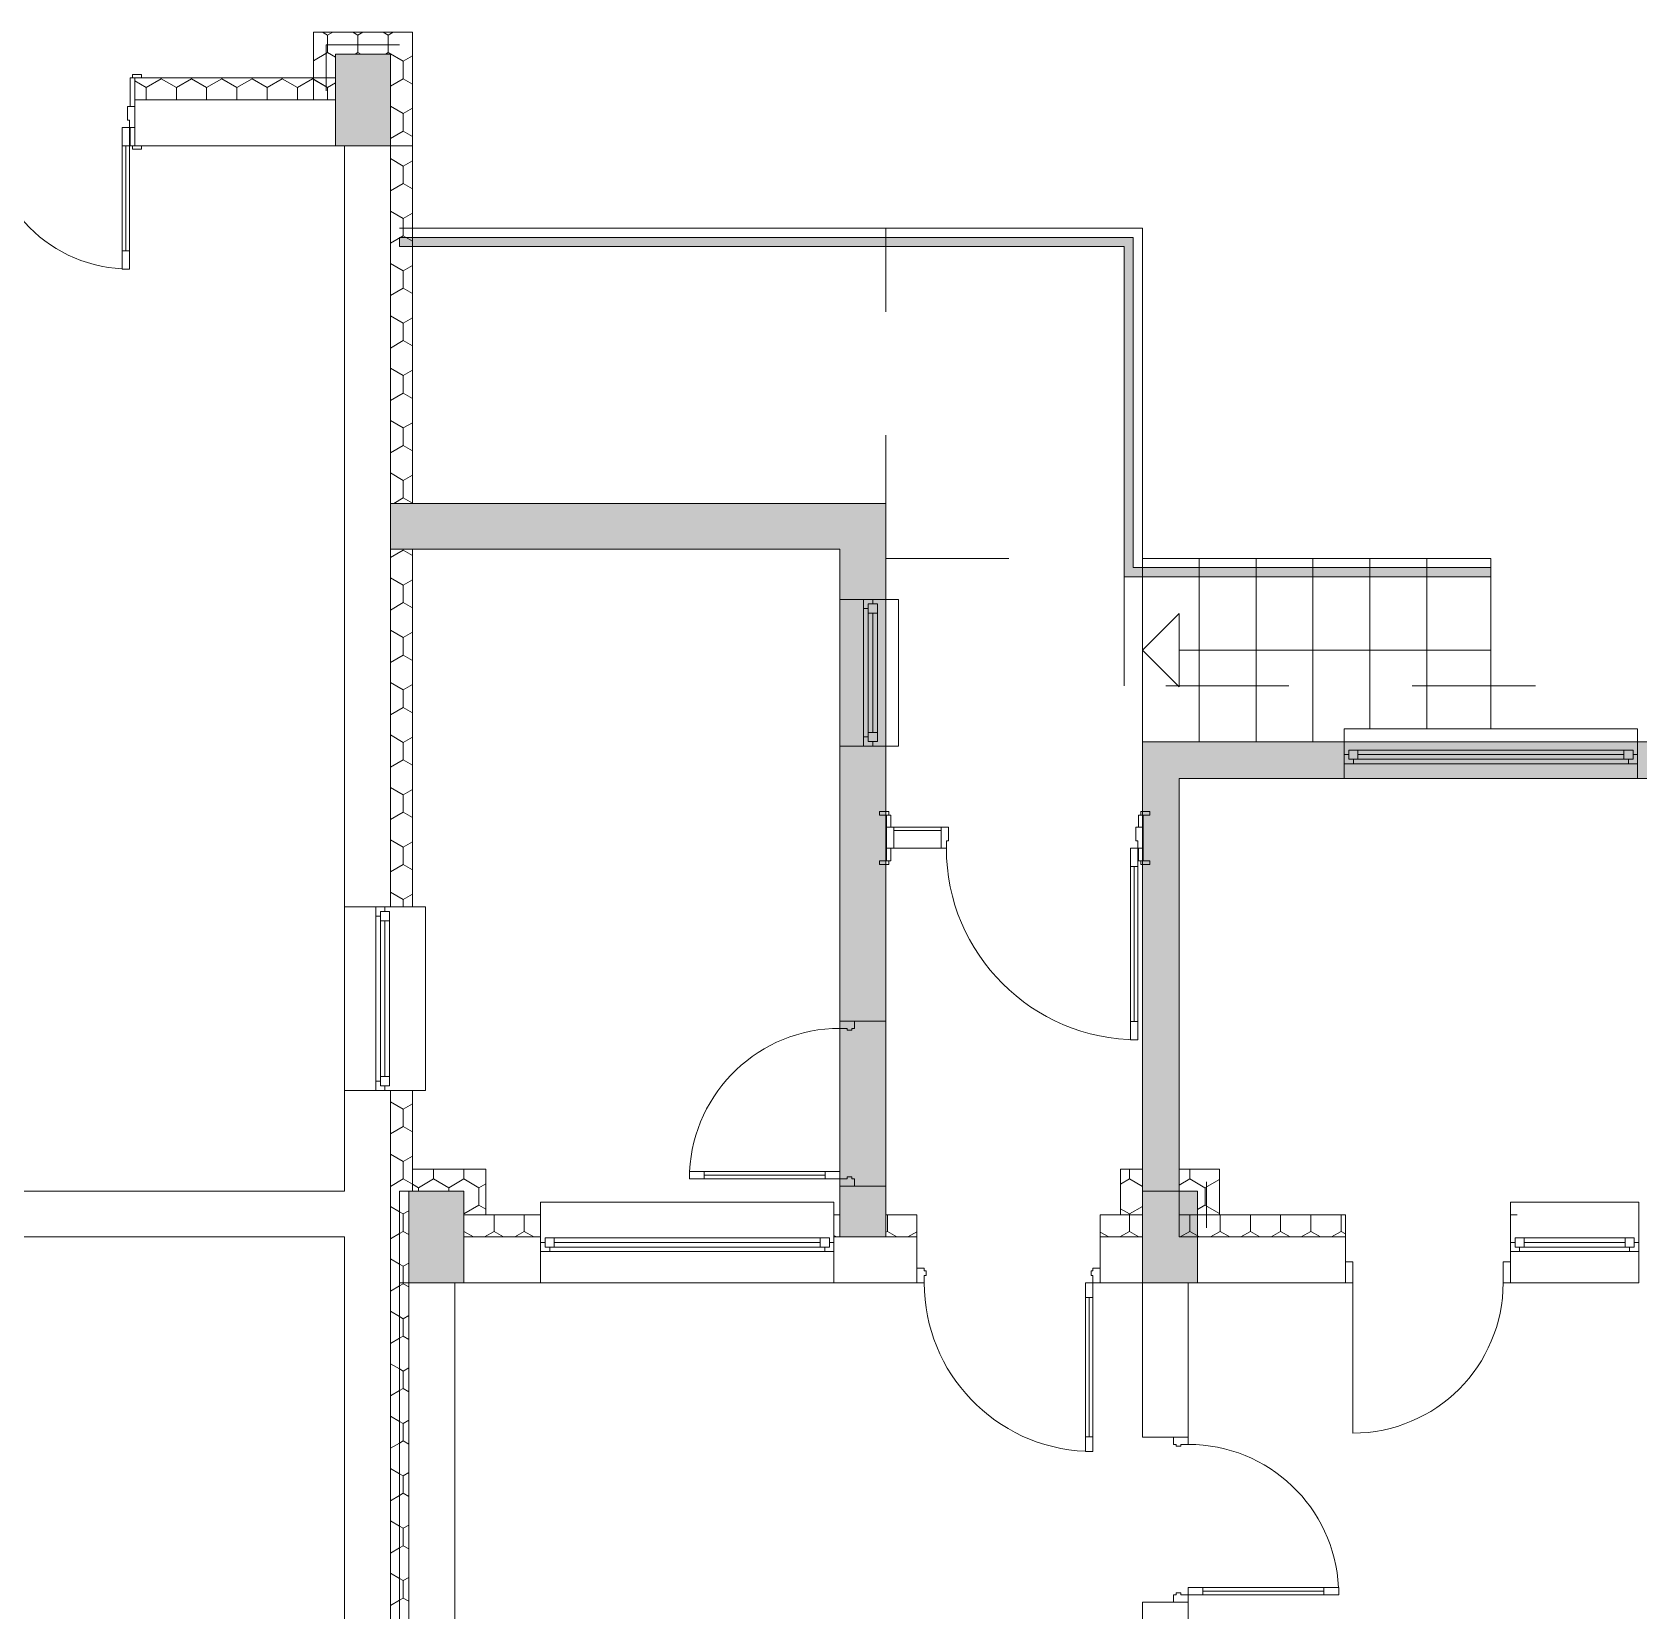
# Model space of a CAD drawing. Header units: millimetres. Extents: x 2814058 to 2855058, y -67651 to -38951.
# Drawn here: x 2832610 to 2834450, y -53370 to -51562 of the extents above; entities that cross this region are included whole.
import ezdxf

# ---------------------------------------------------------------- set-up
doc = ezdxf.new("R2010")
doc.units = ezdxf.units.MM
doc.header["$MEASUREMENT"] = 0
doc.linetypes.add('Dashed', pattern=[282.222223, 141.111112, -141.111112])
for name, color, linetype, lineweight in [('0_muret e jashtme_Pen_No__1', 7, 'Continuous', 0), ('0_muret e jashtme_Pen_No__19', 255, 'Continuous', 0), ('Exterior walls_Pen_No__1', 7, 'Continuous', 0), ('Exterior walls_Pen_No__101', 252, 'Continuous', 0), ('Shell - Roof_Pen_No__1', 7, 'Continuous', 0), ('Shell - Roof_Pen_No__21', 7, 'Continuous', 0), ('Structural - Bearing_Pen_No__1', 7, 'Continuous', 0)]:
    doc.layers.add(name, color=color, linetype=linetype, lineweight=lineweight)
doc.layers.add('0_muret e jashtme_Pen_No__14', color=7, linetype='Continuous', lineweight=0, true_color=0xbd8b17)
doc.layers.add('Structural - Bearing_Pen_No__61', color=7, linetype='Continuous', lineweight=0, true_color=0x6a6a6a)
doc.layers.add('Shell - Roof', color=7, linetype='Continuous')
pattern_1 = [(90, (2247653.822, -76424.967), (-34.6410162, 0), [20, -40]), (90, (2247636.502, -76394.967), (-34.6410162, 0), [20, -40]), (150, (2247653.822, -76404.967), (17.320508, 30), [20, -40]), (150, (2247619.18, -76404.967), (17.320508, 30), [20, -40]), (210, (2247653.822, -76424.967), (-17.320508, 30), [20, -40]), (210, (2247619.18, -76424.967), (-17.320508, 30), [20, -40])]

# ---------------------------------------------------------------- blocks, each defined once
blk = doc.blocks.new('Line_6', base_point=(2834280.4, -52269.3))
at = {"layer": 'Shell - Roof_Pen_No__1', "color": 7, "linetype": 'Continuous', "lineweight": 0}
for p, q in [((2833881.4, -52269.3), (2833923.4, -52227.3)), ((2833923.4, -52227.3), (2833923.4, -52311.3)), ((2833881.4, -52269.3), (2833923.4, -52311.3)), ((2834280.4, -52269.3), (2833923.4, -52269.3))]:
    blk.add_line(p, q, dxfattribs=at)

msp = doc.modelspace()

# ---------------------------------------------------------------- hatches: boundary and pattern name
at = {"layer": '0_muret e jashtme_Pen_No__14', "linetype": 'Continuous', "lineweight": 0, "true_color": 0xbd8b17}
h = msp.add_hatch(dxfattribs=at)
h.set_pattern_fill('Styrofoam_SM_Insulation', color=42, style=0, pattern_type=2)
h.set_pattern_definition(pattern_1)
h.paths.add_polyline_path([(2832932.2, -51639.3), (2832932.2, -51561.6), (2833045.6, -51561.6), (2833045.6, -51691.8), (2833020.4, -51691.8), (2833020.4, -51586.8), (2832957.4, -51586.8), (2832957.4, -51639.3)])
h = msp.add_hatch(dxfattribs=at)
h.set_pattern_fill('Styrofoam_SM_Insulation', color=42, style=0, pattern_type=2)
h.set_pattern_definition(pattern_1)
h.paths.add_polyline_path([(2832727.5, -51614.1), (2832727.5, -51639.3), (2832957.4, -51639.3), (2832957.4, -51614.1)])
h = msp.add_hatch(dxfattribs=at)
h.set_pattern_fill('Styrofoam_SM_Insulation', color=42, style=0, pattern_type=2)
h.set_pattern_definition(pattern_1)
h.paths.add_polyline_path([(2833045.6, -52101.3), (2833045.6, -51691.8), (2833020.4, -51691.8), (2833020.4, -52101.3)])
h = msp.add_hatch(dxfattribs=at)
h.set_pattern_fill('Styrofoam_SM_Insulation', color=42, style=0, pattern_type=2)
h.set_pattern_definition(pattern_1)
h.paths.add_polyline_path([(2833020.4, -52563.5), (2833045.6, -52563.5), (2833045.6, -52153.8), (2833020.4, -52153.8)])
h = msp.add_hatch(dxfattribs=at)
h.set_pattern_fill('Styrofoam_SM_Insulation', color=42, style=0, pattern_type=2)
h.set_pattern_definition(pattern_1)
h.paths.add_polyline_path([(2833020.4, -52773.5), (2833020.4, -52888.8), (2833045.6, -52888.8), (2833045.6, -52773.5)])
h = msp.add_hatch(dxfattribs=at)
h.set_pattern_fill('Styrofoam_SM_Insulation', color=42, style=0, pattern_type=2)
h.set_pattern_definition(pattern_1)
h.paths.add_polyline_path([(2833129.6, -52916.1), (2833104.4, -52916.1), (2833104.4, -52888.8), (2833045.6, -52888.8), (2833045.6, -52863.6), (2833129.6, -52863.6)])
h = msp.add_hatch(dxfattribs=at)
h.set_pattern_fill('Styrofoam_SM_Insulation', color=42, style=0, pattern_type=2)
h.set_pattern_definition(pattern_1)
h.paths.add_polyline_path([(2833856.2, -52916.1), (2833881.4, -52916.1), (2833881.4, -52888.8), (2833881.4, -52863.6), (2833856.2, -52863.6)])
h = msp.add_hatch(dxfattribs=at)
h.set_pattern_fill('Styrofoam_SM_Insulation', color=42, style=0, pattern_type=2)
h.set_pattern_definition(pattern_1)
h.paths.add_polyline_path([(2833923.4, -52888.8), (2833944.4, -52888.8), (2833944.4, -52916.1), (2833969.6, -52916.1), (2833969.6, -52863.6), (2833923.4, -52863.6)])
h = msp.add_hatch(dxfattribs=at)
h.set_pattern_fill('Styrofoam_SM_Insulation', color=42, style=0, pattern_type=2)
h.set_pattern_definition(pattern_1)
h.paths.add_polyline_path([(2833030.9, -53854.8), (2833030.9, -52888.8), (2833020.4, -52888.8), (2833020.4, -53854.8)])
h = msp.add_hatch(dxfattribs=at)
h.set_pattern_fill('Styrofoam_SM_Insulation', color=42, style=0, pattern_type=2)
h.set_pattern_definition(pattern_1)
h.paths.add_polyline_path([(2833041.4, -52993.8), (2833030.9, -52993.8), (2833030.9, -52888.8), (2833041.4, -52888.8)])
h = msp.add_hatch(dxfattribs=at)
h.set_pattern_fill('Styrofoam_SM_Insulation', color=42, style=0, pattern_type=2)
h.set_pattern_definition(pattern_1)
h.paths.add_polyline_path([(2833104.4, -52916.1), (2833104.4, -52941.3), (2833192.2, -52941.3), (2833192.2, -52916.1)])
h = msp.add_hatch(dxfattribs=at)
h.set_pattern_fill('Styrofoam_SM_Insulation', color=42, style=0, pattern_type=2)
h.set_pattern_definition(pattern_1)
h.paths.add_polyline_path([(2833528.2, -52941.3), (2833534.9, -52941.3), (2833534.9, -52916.1), (2833528.2, -52916.1)])
h = msp.add_hatch(dxfattribs=at)
h.set_pattern_fill('Styrofoam_SM_Insulation', color=42, style=0, pattern_type=2)
h.set_pattern_definition(pattern_1)
h.paths.add_polyline_path([(2833587.4, -52916.1), (2833587.4, -52941.3), (2833623.1, -52941.3), (2833623.1, -52916.1)])
h = msp.add_hatch(dxfattribs=at)
h.set_pattern_fill('Styrofoam_SM_Insulation', color=42, style=0, pattern_type=2)
h.set_pattern_definition(pattern_1)
h.paths.add_polyline_path([(2833833.1, -52916.1), (2833833.1, -52941.3), (2833881.4, -52941.3), (2833881.4, -52916.1)])
h = msp.add_hatch(dxfattribs=at)
h.set_pattern_fill('Styrofoam_SM_Insulation', color=42, style=0, pattern_type=2)
h.set_pattern_definition(pattern_1)
h.paths.add_polyline_path([(2833923.4, -52941.3), (2834113.8, -52941.3), (2834113.8, -52916.1), (2833923.4, -52916.1)])
h = msp.add_hatch(dxfattribs=at)
h.set_pattern_fill('Styrofoam_SM_Insulation', color=42, style=0, pattern_type=2)
h.set_pattern_definition(pattern_1)
h.paths.add_polyline_path([(2833030.9, -52993.8), (2833030.9, -53880), (2833041.4, -53880), (2833041.4, -52993.8)])
at = {"layer": '0_muret e jashtme_Pen_No__19', "linetype": 'Continuous', "lineweight": 0}
for points in [[(2832957.4, -51691.8), (2832957.4, -51586.8), (2833020.4, -51586.8), (2833020.4, -51691.8)], [(2833041.4, -52993.8), (2833041.4, -52888.8), (2833104.4, -52888.8), (2833104.4, -52993.8)], [(2833881.4, -52993.8), (2833881.4, -52888.8), (2833944.4, -52888.8), (2833944.4, -52993.8)]]:
    msp.add_hatch(color=255, dxfattribs=at).paths.add_polyline_path(points)
at = {"layer": 'Exterior walls_Pen_No__101', "linetype": 'Continuous', "lineweight": 0}
for points in [[(2833587.4, -52941.3), (2833587.4, -52101.3), (2833020.4, -52101.3), (2833020.4, -52153.8), (2833534.9, -52153.8), (2833534.9, -52941.3)], [(2835393.4, -52374.3), (2833881.4, -52374.3), (2833881.4, -52888.8), (2833923.4, -52888.8), (2833923.4, -52416.3), (2834658.4, -52416.3), (2834658.4, -52888.8), (2834700.4, -52888.8), (2834700.4, -52416.3), (2835393.4, -52416.3), (2835393.4, -52888.8), (2835435.4, -52888.8), (2835435.4, -52416.3), (2836054.9, -52416.3), (2836054.9, -52374.3), (2835435.4, -52374.3)]]:
    msp.add_hatch(color=252, dxfattribs=at).paths.add_polyline_path(points)
at = {"layer": 'Structural - Bearing_Pen_No__61', "linetype": 'Continuous', "lineweight": 0, "true_color": 0x6a6a6a}
msp.add_hatch(color=251, dxfattribs=at).paths.add_polyline_path([(2833860.4, -52185.3), (2833860.4, -51807.3), (2833030.9, -51807.3), (2833030.9, -51796.8), (2833870.9, -51796.8), (2833870.9, -52174.8), (2834280.4, -52174.8), (2834280.4, -52185.3)])

# ---------------------------------------------------------------- linework, layer by layer
at = {"layer": '0_muret e jashtme_Pen_No__1', "color": 7, "linetype": 'Continuous', "lineweight": 0}
for p, q in [((2832722.3, -51646.7), (2832722.3, -51614.1)), ((2832722.3, -51614.1), (2832727.5, -51614.1)), ((2832724.8, -51610.1), (2832735.3, -51610.1)), ((2832724.8, -51614.1), (2832724.8, -51610.1)), ((2832735.3, -51614.1), (2832724.8, -51614.1)), ((2832727.5, -51614.1), (2832735.3, -51614.1)), ((2832727.5, -51639.3), (2832727.5, -51614.1)), ((2832727.5, -51614.1), (2832727.5, -51646.7)), ((2832727.5, -51639.3), (2832727.5, -51614.1)), ((2832727.5, -51639.3), (2832727.5, -51614.1)), ((2832727.5, -51614.1), (2832735.3, -51614.1)), ((2832727.5, -51614.1), (2832735.3, -51614.1)), ((2832735.3, -51610.1), (2832735.3, -51614.1)), ((2832957.4, -51639.3), (2832727.5, -51639.3)), ((2832727.5, -51646.7), (2832727.5, -51639.3)), ((2832727.5, -51646.7), (2832727.5, -51639.3)), ((2832727.5, -51646.7), (2832727.5, -51639.3)), ((2832719.1, -51646.7), (2832719.1, -51662.4)), ((2832727.5, -51646.7), (2832719.1, -51646.7)), ((2832727.5, -51646.7), (2832722.3, -51646.7)), ((2832727.5, -51670.8), (2832727.5, -51646.7)), ((2832727.5, -51670.8), (2832727.5, -51646.7)), ((2832727.5, -51670.8), (2832727.5, -51646.7)), ((2832727.5, -51670.8), (2832727.5, -51646.7)), ((2832713.3, -51670.8), (2832713.3, -51691.8)), ((2832721.7, -51670.8), (2832713.3, -51670.8)), ((2832719.1, -51662.4), (2832721.7, -51662.4)), ((2832721.7, -51662.4), (2832721.7, -51670.8)), ((2832721.7, -51670.8), (2832727.5, -51670.8)), ((2832721.7, -51691.8), (2832721.7, -51670.8)), ((2832722.3, -51691.8), (2832722.3, -51670.8)), ((2832722.3, -51670.8), (2832727.5, -51670.8)), ((2832727.5, -51691.8), (2832727.5, -51670.8)), ((2832727.5, -51691.8), (2832727.5, -51670.8)), ((2832727.5, -51670.8), (2832727.5, -51691.8)), ((2832727.5, -51691.8), (2832727.5, -51670.8)), ((2832727.5, -51691.8), (2832727.5, -51670.8)), ((2832727.5, -51691.8), (2832727.5, -51670.8)), ((2832717.5, -51691.8), (2832713.3, -51691.8)), ((2832713.3, -51691.8), (2832713.3, -51811.9)), ((2832713.3, -51691.8), (2832721.7, -51691.8)), ((2832721.7, -51691.8), (2832717.5, -51691.8)), ((2832717.5, -51691.8), (2832717.5, -51811.9)), ((2832717.5, -51811.9), (2832717.5, -51691.8)), ((2832717.5, -51811.9), (2832717.5, -51691.8)), ((2832721.7, -51811.9), (2832721.7, -51691.8)), ((2832727.5, -51691.8), (2832722.3, -51691.8)), ((2832724.8, -51691.8), (2832735.3, -51691.8)), ((2832724.8, -51695.8), (2832724.8, -51691.8)), ((2832735.3, -51695.8), (2832724.8, -51695.8)), ((2832727.5, -51691.8), (2832735.3, -51691.8)), ((2832727.5, -51691.8), (2832735.3, -51691.8)), ((2832727.5, -51691.8), (2832735.3, -51691.8)), ((2832735.3, -51691.8), (2832735.3, -51695.8)), ((2833020.4, -52101.3), (2833020.4, -51691.8)), ((2832713.3, -51811.9), (2832717.5, -51811.9)), ((2832721.7, -51811.9), (2832713.3, -51811.9)), ((2832713.3, -51811.9), (2832713.3, -51832.9)), ((2832717.5, -51811.9), (2832721.7, -51811.9)), ((2832721.7, -51832.9), (2832721.7, -51811.9)), ((2832713.3, -51832.9), (2832721.7, -51832.9)), ((2833045.6, -52101.3), (2833020.4, -52101.3)), ((2833045.6, -52101.3), (2833020.4, -52101.3)), ((2833020.4, -52153.8), (2833045.6, -52153.8)), ((2833020.4, -52563.5), (2833020.4, -52153.8)), ((2833020.4, -52153.8), (2833045.6, -52153.8)), ((2833562.2, -52211.2), (2833534.9, -52211.2)), ((2833534.9, -52379.2), (2833534.9, -52211.2)), ((2833562.2, -52211.2), (2833534.9, -52211.2)), ((2833572.7, -52211.2), (2833562.2, -52211.2)), ((2833562.2, -52211.2), (2833562.2, -52221.7)), ((2833572.7, -52211.2), (2833562.2, -52211.2)), ((2833572.7, -52211.2), (2833562.2, -52211.2)), ((2833587.4, -52211.2), (2833572.7, -52211.2)), ((2833572.7, -52216.5), (2833572.7, -52211.2)), ((2833587.4, -52211.2), (2833572.7, -52211.2)), ((2833602.1, -52211.2), (2833587.4, -52211.2)), ((2833602.1, -52379.2), (2833602.1, -52211.2)), ((2833562.2, -52221.7), (2833567.5, -52221.7)), ((2833562.2, -52221.7), (2833562.2, -52368.7)), ((2833567.5, -52221.7), (2833567.5, -52216.5)), ((2833567.5, -52216.5), (2833572.7, -52216.5)), ((2833567.5, -52216.5), (2833567.5, -52227)), ((2833578, -52216.5), (2833567.5, -52216.5)), ((2833567.5, -52227), (2833578, -52227)), ((2833567.5, -52227), (2833567.5, -52363.5)), ((2833572.7, -52363.5), (2833572.7, -52227)), ((2833578, -52227), (2833578, -52216.5)), ((2833578, -52363.5), (2833578, -52227)), ((2833578, -52363.5), (2833578, -52227)), ((2834448.4, -52359.6), (2834112.4, -52359.6)), ((2834112.4, -52359.6), (2834112.4, -52374.3)), ((2834448.4, -52374.3), (2834448.4, -52359.6)), ((2833567.5, -52368.7), (2833562.2, -52368.7)), ((2833562.2, -52368.7), (2833562.2, -52379.2)), ((2833578, -52363.5), (2833567.5, -52363.5)), ((2833567.5, -52363.5), (2833567.5, -52374)), ((2833567.5, -52374), (2833567.5, -52368.7)), ((2833572.7, -52374), (2833567.5, -52374)), ((2833567.5, -52374), (2833578, -52374)), ((2833572.7, -52379.2), (2833572.7, -52374)), ((2833578, -52374), (2833578, -52363.5)), ((2834112.4, -52374.3), (2834112.4, -52389)), ((2834112.4, -52374.3), (2834112.4, -52389)), ((2834448.4, -52374.3), (2834448.4, -52389)), ((2834448.4, -52374.3), (2834448.4, -52389)), ((2833562.2, -52379.2), (2833534.9, -52379.2)), ((2833562.2, -52379.2), (2833534.9, -52379.2)), ((2833572.7, -52379.2), (2833562.2, -52379.2)), ((2833572.7, -52379.2), (2833562.2, -52379.2)), ((2833572.7, -52379.2), (2833562.2, -52379.2)), ((2833587.4, -52379.2), (2833572.7, -52379.2)), ((2833587.4, -52379.2), (2833572.7, -52379.2)), ((2833587.4, -52379.2), (2833602.1, -52379.2)), ((2834112.4, -52389), (2834112.4, -52399.5)), ((2834117.7, -52389), (2834112.4, -52389)), ((2834112.4, -52389), (2834112.4, -52399.5)), ((2834112.4, -52389), (2834112.4, -52399.5)), ((2834128.2, -52383.8), (2834117.7, -52383.8)), ((2834117.7, -52383.8), (2834117.7, -52394.3)), ((2834117.7, -52394.3), (2834117.7, -52389)), ((2834122.9, -52394.3), (2834117.7, -52394.3)), ((2834117.7, -52394.3), (2834128.2, -52394.3)), ((2834122.9, -52399.5), (2834122.9, -52394.3)), ((2834432.7, -52383.8), (2834128.2, -52383.8)), ((2834128.2, -52394.3), (2834128.2, -52383.8)), ((2834432.7, -52383.8), (2834128.2, -52383.8)), ((2834432.7, -52389), (2834128.2, -52389)), ((2834128.2, -52394.3), (2834432.7, -52394.3)), ((2834443.2, -52383.8), (2834432.7, -52383.8)), ((2834432.7, -52383.8), (2834432.7, -52394.3)), ((2834432.7, -52394.3), (2834443.2, -52394.3)), ((2834443.2, -52394.3), (2834437.9, -52394.3)), ((2834437.9, -52394.3), (2834437.9, -52399.5)), ((2834443.2, -52394.3), (2834443.2, -52383.8)), ((2834448.4, -52389), (2834443.2, -52389)), ((2834443.2, -52389), (2834443.2, -52394.3)), ((2834448.4, -52389), (2834448.4, -52399.5)), ((2834448.4, -52389), (2834448.4, -52399.5)), ((2834448.4, -52389), (2834448.4, -52399.5)), ((2834112.4, -52399.5), (2834112.4, -52416.3)), ((2834112.4, -52399.5), (2834122.9, -52399.5)), ((2834112.4, -52399.5), (2834112.4, -52416.3)), ((2834122.9, -52399.5), (2834437.9, -52399.5)), ((2834437.9, -52399.5), (2834448.4, -52399.5)), ((2834448.4, -52399.5), (2834448.4, -52416.3)), ((2834448.4, -52399.5), (2834448.4, -52416.3)), ((2834448.4, -52416.3), (2834112.4, -52416.3)), ((2833590.9, -52454.3), (2833580.4, -52454.3)), ((2833580.4, -52454.3), (2833580.4, -52458.3)), ((2833588.2, -52458.3), (2833580.4, -52458.3)), ((2833580.4, -52458.3), (2833590.9, -52458.3)), ((2833588.2, -52458.3), (2833580.4, -52458.3)), ((2833588.2, -52458.3), (2833580.4, -52458.3)), ((2833588.2, -52472), (2833588.2, -52458.3)), ((2833593.5, -52458.3), (2833588.2, -52458.3)), ((2833588.2, -52458.3), (2833588.2, -52472)), ((2833588.2, -52472), (2833588.2, -52458.3)), ((2833588.2, -52472), (2833588.2, -52458.3)), ((2833590.9, -52458.3), (2833590.9, -52454.3)), ((2833593.5, -52472), (2833593.5, -52458.3)), ((2833882.2, -52458.3), (2833877, -52458.3)), ((2833877, -52458.3), (2833877, -52472)), ((2833890, -52454.3), (2833879.5, -52454.3)), ((2833879.5, -52454.3), (2833879.5, -52458.3)), ((2833879.5, -52458.3), (2833890, -52458.3)), ((2833882.2, -52458.3), (2833890, -52458.3)), ((2833882.2, -52472), (2833882.2, -52458.3)), ((2833882.2, -52472), (2833882.2, -52458.3)), ((2833882.2, -52472), (2833882.2, -52458.3)), ((2833882.2, -52472), (2833882.2, -52458.3)), ((2833882.2, -52458.3), (2833890, -52458.3)), ((2833882.2, -52458.3), (2833890, -52458.3)), ((2833890, -52458.3), (2833890, -52454.3)), ((2833588.2, -52496.1), (2833588.2, -52472)), ((2833588.2, -52472), (2833593.5, -52472)), ((2833588.2, -52472), (2833596.6, -52472)), ((2833588.2, -52496.1), (2833588.2, -52472)), ((2833588.2, -52496.1), (2833588.2, -52472)), ((2833588.2, -52496.1), (2833588.2, -52472)), ((2833651.1, -52472), (2833596.6, -52472)), ((2833596.6, -52472), (2833596.6, -52496.1)), ((2833596.6, -52472), (2833596.6, -52496.1)), ((2833596.6, -52475.8), (2833651.1, -52475.8)), ((2833651.1, -52496.1), (2833651.1, -52472)), ((2833651.1, -52496.1), (2833651.1, -52472)), ((2833651.1, -52472), (2833659.5, -52472)), ((2833659.5, -52487.7), (2833657, -52487.7)), ((2833657, -52487.7), (2833657, -52496.1)), ((2833659.5, -52472), (2833659.5, -52487.7)), ((2833873.8, -52487.7), (2833873.8, -52472)), ((2833873.8, -52472), (2833882.2, -52472)), ((2833876.3, -52487.7), (2833873.8, -52487.7)), ((2833876.3, -52496.1), (2833876.3, -52487.7)), ((2833877, -52472), (2833882.2, -52472)), ((2833882.2, -52496.1), (2833882.2, -52472)), ((2833882.2, -52472), (2833882.2, -52496.1)), ((2833882.2, -52496.1), (2833882.2, -52472)), ((2833882.2, -52496.1), (2833882.2, -52472)), ((2833588.2, -52510.8), (2833588.2, -52496.1)), ((2833588.2, -52510.8), (2833588.2, -52496.1)), ((2833593.5, -52496.1), (2833588.2, -52496.1)), ((2833588.2, -52496.1), (2833588.2, -52510.8)), ((2833596.6, -52496.1), (2833588.2, -52496.1)), ((2833588.2, -52510.8), (2833588.2, -52496.1)), ((2833588.2, -52510.8), (2833588.2, -52496.1)), ((2833588.2, -52510.8), (2833588.2, -52496.1)), ((2833593.5, -52510.8), (2833593.5, -52496.1)), ((2833596.6, -52496.1), (2833651.1, -52496.1)), ((2833651.1, -52496.1), (2833596.6, -52496.1)), ((2833657, -52496.1), (2833651.1, -52496.1)), ((2833867.9, -52496.1), (2833867.9, -52517.1)), ((2833876.3, -52496.1), (2833867.9, -52496.1)), ((2833882.2, -52496.1), (2833876.3, -52496.1)), ((2833876.3, -52517.1), (2833876.3, -52496.1)), ((2833882.2, -52496.1), (2833877, -52496.1)), ((2833877, -52496.1), (2833877, -52510.8)), ((2833882.2, -52510.8), (2833882.2, -52496.1)), ((2833882.2, -52510.8), (2833882.2, -52496.1)), ((2833882.2, -52510.8), (2833882.2, -52496.1)), ((2833882.2, -52510.8), (2833882.2, -52496.1)), ((2833882.2, -52510.8), (2833882.2, -52496.1)), ((2833882.2, -52510.8), (2833882.2, -52496.1)), ((2833588.2, -52510.8), (2833580.4, -52510.8)), ((2833590.9, -52510.8), (2833580.4, -52510.8)), ((2833580.4, -52510.8), (2833580.4, -52514.8)), ((2833588.2, -52510.8), (2833580.4, -52510.8)), ((2833588.2, -52510.8), (2833580.4, -52510.8)), ((2833580.4, -52514.8), (2833590.9, -52514.8)), ((2833588.2, -52510.8), (2833593.5, -52510.8)), ((2833590.9, -52514.8), (2833590.9, -52510.8)), ((2833872.1, -52517.1), (2833867.9, -52517.1)), ((2833867.9, -52517.1), (2833867.9, -52694.5)), ((2833867.9, -52517.1), (2833876.3, -52517.1)), ((2833876.3, -52517.1), (2833872.1, -52517.1)), ((2833872.1, -52517.1), (2833872.1, -52694.5)), ((2833872.1, -52694.5), (2833872.1, -52517.1)), ((2833872.1, -52694.5), (2833872.1, -52517.1)), ((2833876.3, -52694.5), (2833876.3, -52517.1)), ((2833877, -52510.8), (2833882.2, -52510.8)), ((2833890, -52510.8), (2833879.5, -52510.8)), ((2833879.5, -52510.8), (2833879.5, -52514.8)), ((2833879.5, -52514.8), (2833890, -52514.8)), ((2833882.2, -52510.8), (2833890, -52510.8)), ((2833882.2, -52510.8), (2833890, -52510.8)), ((2833882.2, -52510.8), (2833890, -52510.8)), ((2833890, -52514.8), (2833890, -52510.8)), ((2833003.6, -52563.5), (2832967.9, -52563.5)), ((2832967.9, -52773.5), (2832967.9, -52563.5)), ((2833003.6, -52563.5), (2832967.9, -52563.5)), ((2833014.1, -52563.5), (2833003.6, -52563.5)), ((2833003.6, -52563.5), (2833003.6, -52574)), ((2833014.1, -52563.5), (2833003.6, -52563.5)), ((2833014.1, -52563.5), (2833003.6, -52563.5)), ((2833003.6, -52574), (2833008.9, -52574)), ((2833003.6, -52574), (2833003.6, -52763)), ((2833008.9, -52574), (2833008.9, -52568.8)), ((2833008.9, -52568.8), (2833014.1, -52568.8)), ((2833008.9, -52568.8), (2833008.9, -52579.3)), ((2833019.4, -52568.8), (2833008.9, -52568.8)), ((2833008.9, -52579.3), (2833019.4, -52579.3)), ((2833008.9, -52579.3), (2833008.9, -52757.8)), ((2833020.4, -52563.5), (2833014.1, -52563.5)), ((2833014.1, -52568.8), (2833014.1, -52563.5)), ((2833020.4, -52563.5), (2833014.1, -52563.5)), ((2833014.1, -52757.8), (2833014.1, -52579.3)), ((2833019.4, -52579.3), (2833019.4, -52568.8)), ((2833019.4, -52757.8), (2833019.4, -52579.3)), ((2833019.4, -52757.8), (2833019.4, -52579.3)), ((2833045.6, -52563.5), (2833020.4, -52563.5)), ((2833045.6, -52563.5), (2833020.4, -52563.5)), ((2833060.3, -52563.5), (2833045.6, -52563.5)), ((2833060.3, -52773.5), (2833060.3, -52563.5)), ((2833534.9, -52694.1), (2833551.7, -52694.1)), ((2833534.9, -52694.1), (2833551.7, -52694.1)), ((2833534.9, -52702.5), (2833534.9, -52694.1)), ((2833534.9, -52694.1), (2833551.7, -52694.1)), ((2833534.9, -52694.1), (2833551.7, -52694.1)), ((2833543.3, -52702.5), (2833534.9, -52702.5)), ((2833543.3, -52704.6), (2833543.3, -52702.5)), ((2833548.6, -52704.6), (2833543.3, -52704.6)), ((2833551.7, -52702.5), (2833548.6, -52702.5)), ((2833548.6, -52702.5), (2833548.6, -52704.6)), ((2833551.7, -52694.1), (2833587.4, -52694.1)), ((2833551.7, -52694.1), (2833551.7, -52702.5)), ((2833551.7, -52694.1), (2833587.4, -52694.1)), ((2833867.9, -52694.5), (2833872.1, -52694.5)), ((2833876.3, -52694.5), (2833867.9, -52694.5)), ((2833867.9, -52694.5), (2833867.9, -52715.5)), ((2833872.1, -52694.5), (2833876.3, -52694.5)), ((2833876.3, -52715.5), (2833876.3, -52694.5)), ((2833867.9, -52715.5), (2833876.3, -52715.5)), ((2833008.9, -52763), (2833003.6, -52763)), ((2833003.6, -52763), (2833003.6, -52773.5)), ((2833019.4, -52757.8), (2833008.9, -52757.8)), ((2833008.9, -52757.8), (2833008.9, -52768.3)), ((2833008.9, -52768.3), (2833008.9, -52763)), ((2833019.4, -52768.3), (2833019.4, -52757.8)), ((2833003.6, -52773.5), (2832967.9, -52773.5)), ((2833003.6, -52773.5), (2832967.9, -52773.5)), ((2833014.1, -52773.5), (2833003.6, -52773.5)), ((2833014.1, -52773.5), (2833003.6, -52773.5)), ((2833014.1, -52773.5), (2833003.6, -52773.5)), ((2833014.1, -52768.3), (2833008.9, -52768.3)), ((2833008.9, -52768.3), (2833019.4, -52768.3)), ((2833014.1, -52773.5), (2833014.1, -52768.3)), ((2833020.4, -52773.5), (2833014.1, -52773.5)), ((2833020.4, -52773.5), (2833014.1, -52773.5)), ((2833020.4, -52888.8), (2833020.4, -52773.5)), ((2833045.6, -52773.5), (2833020.4, -52773.5)), ((2833045.6, -52773.5), (2833020.4, -52773.5)), ((2833045.6, -52773.5), (2833060.3, -52773.5)), ((2833379.5, -52866.3), (2833362.7, -52866.3)), ((2833362.7, -52866.3), (2833362.7, -52874.7)), ((2833362.7, -52874.7), (2833379.5, -52874.7)), ((2833518.1, -52866.3), (2833379.5, -52866.3)), ((2833379.5, -52866.3), (2833379.5, -52870.5)), ((2833379.5, -52874.7), (2833379.5, -52866.3)), ((2833518.1, -52870.5), (2833379.5, -52870.5)), ((2833379.5, -52870.5), (2833379.5, -52874.7)), ((2833379.5, -52870.5), (2833518.1, -52870.5)), ((2833379.5, -52870.5), (2833518.1, -52870.5)), ((2833379.5, -52874.7), (2833518.1, -52874.7)), ((2833518.1, -52870.5), (2833518.1, -52866.3)), ((2833534.9, -52866.3), (2833518.1, -52866.3)), ((2833518.1, -52866.3), (2833518.1, -52874.7)), ((2833518.1, -52874.7), (2833518.1, -52870.5)), ((2833518.1, -52874.7), (2833534.9, -52874.7)), ((2833534.9, -52874.7), (2833534.9, -52866.3)), ((2833534.9, -52874.7), (2833543.3, -52874.7)), ((2833534.9, -52883.1), (2833534.9, -52874.7)), ((2833543.3, -52874.7), (2833543.3, -52872.6)), ((2833543.3, -52872.6), (2833548.6, -52872.6)), ((2833548.6, -52872.6), (2833548.6, -52874.7)), ((2833548.6, -52874.7), (2833551.7, -52874.7)), ((2833551.7, -52874.7), (2833551.7, -52883.1)), ((2833020.4, -53802.3), (2833020.4, -52888.8)), ((2833534.9, -52883.1), (2833551.7, -52883.1)), ((2833551.7, -52883.1), (2833534.9, -52883.1)), ((2833534.9, -52883.1), (2833551.7, -52883.1)), ((2833534.9, -52883.1), (2833551.7, -52883.1)), ((2833551.7, -52883.1), (2833587.4, -52883.1)), ((2833551.7, -52883.1), (2833587.4, -52883.1)), ((2833528.2, -52901.4), (2833192.2, -52901.4)), ((2833192.2, -52901.4), (2833192.2, -52916.1)), ((2833528.2, -52916.1), (2833528.2, -52901.4)), ((2834302.8, -52916.1), (2834302.8, -52901.4)), ((2834302.8, -52901.4), (2834449.8, -52901.4)), ((2834449.8, -52901.4), (2834449.8, -52916.1)), ((2833192.2, -52916.1), (2833192.2, -52941.3)), ((2833192.2, -52916.1), (2833192.2, -52941.3)), ((2833528.2, -52916.1), (2833528.2, -52941.3)), ((2833528.2, -52916.1), (2833528.2, -52941.3)), ((2833534.9, -52916.1), (2833534.9, -52941.3)), ((2833534.9, -52916.1), (2833534.9, -52941.3)), ((2833587.4, -52941.3), (2833587.4, -52916.1)), ((2833587.4, -52941.3), (2833587.4, -52916.1)), ((2833623.1, -52941.3), (2833623.1, -52916.1)), ((2833623.1, -52941.3), (2833623.1, -52916.1)), ((2833833.1, -52941.3), (2833833.1, -52916.1)), ((2833833.1, -52941.3), (2833833.1, -52916.1)), ((2833881.4, -52916.1), (2833881.4, -52941.3)), ((2833881.4, -52916.1), (2833881.4, -52941.3)), ((2833923.4, -52941.3), (2833923.4, -52916.1)), ((2833923.4, -52941.3), (2833923.4, -52916.1)), ((2834113.8, -52916.1), (2834106.1, -52916.1)), ((2834113.8, -52916.1), (2834106.1, -52916.1)), ((2834113.8, -52916.1), (2834106.1, -52916.1)), ((2834113.8, -52941.3), (2834113.8, -52916.1)), ((2834113.8, -52941.3), (2834113.8, -52916.1)), ((2834113.8, -52941.3), (2834113.8, -52916.1)), ((2834302.8, -52916.1), (2834302.8, -52941.3)), ((2834302.8, -52941.3), (2834302.8, -52916.1)), ((2834302.8, -52941.3), (2834302.8, -52916.1)), ((2834302.8, -52916.1), (2834310.6, -52916.1)), ((2834302.8, -52916.1), (2834310.6, -52916.1)), ((2834449.8, -52916.1), (2834449.8, -52941.3)), ((2834449.8, -52916.1), (2834449.8, -52941.3)), ((2833192.2, -52941.3), (2833104.4, -52941.3)), ((2833192.2, -52941.3), (2833192.2, -52947.6)), ((2833192.2, -52941.3), (2833192.2, -52947.6)), ((2833192.2, -52947.6), (2833192.2, -52958.1)), ((2833197.5, -52947.6), (2833192.2, -52947.6)), ((2833192.2, -52947.6), (2833192.2, -52958.1)), ((2833192.2, -52947.6), (2833192.2, -52958.1)), ((2833208, -52942.4), (2833197.5, -52942.4)), ((2833197.5, -52942.4), (2833197.5, -52952.9)), ((2833197.5, -52952.9), (2833197.5, -52947.6)), ((2833512.5, -52942.4), (2833208, -52942.4)), ((2833208, -52952.9), (2833208, -52942.4)), ((2833512.5, -52942.4), (2833208, -52942.4)), ((2833512.5, -52947.6), (2833208, -52947.6)), ((2833523, -52942.4), (2833512.5, -52942.4)), ((2833512.5, -52942.4), (2833512.5, -52952.9)), ((2833523, -52952.9), (2833523, -52942.4)), ((2833528.2, -52947.6), (2833523, -52947.6)), ((2833523, -52947.6), (2833523, -52952.9)), ((2833534.9, -52941.3), (2833528.2, -52941.3)), ((2833528.2, -52941.3), (2833528.2, -52947.6)), ((2833528.2, -52941.3), (2833528.2, -52947.6)), ((2833528.2, -52947.6), (2833528.2, -52958.1)), ((2833528.2, -52947.6), (2833528.2, -52958.1)), ((2833528.2, -52947.6), (2833528.2, -52958.1)), ((2833623.1, -52941.3), (2833587.4, -52941.3)), ((2833623.1, -52977), (2833623.1, -52941.3)), ((2833623.1, -52977), (2833623.1, -52941.3)), ((2833881.4, -52941.3), (2833833.1, -52941.3)), ((2833833.1, -52977), (2833833.1, -52941.3)), ((2833833.1, -52977), (2833833.1, -52941.3)), ((2834113.8, -52941.3), (2833923.4, -52941.3)), ((2834113.8, -52969.7), (2834113.8, -52941.3)), ((2834113.8, -52969.7), (2834113.8, -52941.3)), ((2834113.8, -52969.7), (2834113.8, -52941.3)), ((2834302.8, -52941.3), (2834302.8, -52947.6)), ((2834302.8, -52969.7), (2834302.8, -52941.3)), ((2834302.8, -52969.7), (2834302.8, -52941.3)), ((2834302.8, -52947.6), (2834308.1, -52947.6)), ((2834302.8, -52947.6), (2834302.8, -52958.1)), ((2834302.8, -52947.6), (2834302.8, -52958.1)), ((2834308.1, -52942.4), (2834318.6, -52942.4)), ((2834308.1, -52952.9), (2834308.1, -52942.4)), ((2834308.1, -52947.6), (2834308.1, -52952.9)), ((2834318.6, -52942.4), (2834434.1, -52942.4)), ((2834318.6, -52942.4), (2834318.6, -52952.9)), ((2834318.6, -52942.4), (2834434.1, -52942.4)), ((2834318.6, -52947.6), (2834434.1, -52947.6)), ((2834434.1, -52952.9), (2834434.1, -52942.4)), ((2834434.1, -52942.4), (2834444.6, -52942.4)), ((2834444.6, -52942.4), (2834444.6, -52952.9)), ((2834444.6, -52952.9), (2834444.6, -52947.6)), ((2834444.6, -52947.6), (2834449.8, -52947.6)), ((2834449.8, -52941.3), (2834449.8, -52947.6)), ((2834449.8, -52941.3), (2834449.8, -52947.6)), ((2834449.8, -52947.6), (2834449.8, -52958.1)), ((2834449.8, -52947.6), (2834449.8, -52958.1)), ((2834449.8, -52947.6), (2834449.8, -52958.1)), ((2833192.2, -52958.1), (2833192.2, -52993.8)), ((2833192.2, -52958.1), (2833202.7, -52958.1)), ((2833192.2, -52958.1), (2833192.2, -52993.8)), ((2833202.7, -52952.9), (2833197.5, -52952.9)), ((2833197.5, -52952.9), (2833208, -52952.9)), ((2833202.7, -52958.1), (2833202.7, -52952.9)), ((2833202.7, -52958.1), (2833517.7, -52958.1)), ((2833208, -52952.9), (2833512.5, -52952.9)), ((2833512.5, -52952.9), (2833523, -52952.9)), ((2833523, -52952.9), (2833517.7, -52952.9)), ((2833517.7, -52952.9), (2833517.7, -52958.1)), ((2833517.7, -52958.1), (2833528.2, -52958.1)), ((2833528.2, -52958.1), (2833528.2, -52993.8)), ((2833528.2, -52958.1), (2833528.2, -52993.8)), ((2834313.3, -52958.1), (2834302.8, -52958.1)), ((2834302.8, -52958.1), (2834302.8, -52993.8)), ((2834308.1, -52952.9), (2834313.3, -52952.9)), ((2834318.6, -52952.9), (2834308.1, -52952.9)), ((2834313.3, -52952.9), (2834313.3, -52958.1)), ((2834439.3, -52958.1), (2834313.3, -52958.1)), ((2834434.1, -52952.9), (2834318.6, -52952.9)), ((2834444.6, -52952.9), (2834434.1, -52952.9)), ((2834439.3, -52958.1), (2834439.3, -52952.9)), ((2834439.3, -52952.9), (2834444.6, -52952.9)), ((2834449.8, -52958.1), (2834439.3, -52958.1)), ((2834449.8, -52958.1), (2834449.8, -52993.8)), ((2834449.8, -52958.1), (2834449.8, -52993.8)), ((2833623.1, -52993.8), (2833623.1, -52977)), ((2833623.1, -52993.8), (2833623.1, -52977)), ((2833623.1, -52977), (2833631.5, -52977)), ((2833623.1, -52993.8), (2833623.1, -52977)), ((2833623.1, -52993.8), (2833623.1, -52977)), ((2833631.5, -52977), (2833631.5, -52980.1)), ((2833631.5, -52980.1), (2833633.6, -52980.1)), ((2833631.5, -52985.4), (2833631.5, -52993.8)), ((2833633.6, -52985.4), (2833631.5, -52985.4)), ((2833633.6, -52980.1), (2833633.6, -52985.4)), ((2833822.6, -52985.4), (2833822.6, -52980.1)), ((2833822.6, -52980.1), (2833824.7, -52980.1)), ((2833824.7, -52985.4), (2833822.6, -52985.4)), ((2833824.7, -52980.1), (2833824.7, -52977)), ((2833824.7, -52977), (2833833.1, -52977)), ((2833824.7, -52993.8), (2833824.7, -52985.4)), ((2833833.1, -52993.8), (2833833.1, -52977)), ((2833833.1, -52977), (2833833.1, -52993.8)), ((2833833.1, -52993.8), (2833833.1, -52977)), ((2833833.1, -52993.8), (2833833.1, -52977)), ((2834113.8, -52993.8), (2834113.8, -52969.7)), ((2834122.2, -52969.7), (2834113.8, -52969.7)), ((2834113.8, -52969.7), (2834113.8, -52993.8)), ((2834113.8, -52993.8), (2834113.8, -52969.7)), ((2834113.8, -52993.8), (2834113.8, -52969.7)), ((2834122.2, -52993.8), (2834122.2, -52969.7)), ((2834302.8, -52969.7), (2834294.4, -52969.7)), ((2834294.4, -52969.7), (2834294.4, -52993.8)), ((2834302.8, -52993.8), (2834302.8, -52969.7)), ((2834302.8, -52993.8), (2834302.8, -52969.7)), ((2834302.8, -52993.8), (2834302.8, -52969.7)), ((2833041.4, -52993.8), (2833041.4, -53880)), ((2833528.2, -52993.8), (2833192.2, -52993.8)), ((2833631.5, -52993.8), (2833623.1, -52993.8)), ((2833816.3, -52993.8), (2833816.3, -53010.6)), ((2833824.7, -52993.8), (2833816.3, -52993.8)), ((2833833.1, -52993.8), (2833824.7, -52993.8)), ((2833824.7, -53010.6), (2833824.7, -52993.8)), ((2834113.8, -52993.8), (2834106.1, -52993.8)), ((2834113.8, -52993.8), (2834106.1, -52993.8)), ((2834113.8, -52993.8), (2834106.1, -52993.8)), ((2834113.8, -52993.8), (2834122.2, -52993.8)), ((2834122.2, -52993.8), (2834122.2, -53166)), ((2834294.4, -52993.8), (2834302.8, -52993.8)), ((2834302.8, -52993.8), (2834449.8, -52993.8)), ((2834302.8, -52993.8), (2834310.6, -52993.8)), ((2834302.8, -52993.8), (2834310.6, -52993.8)), ((2833820.5, -53010.6), (2833816.3, -53010.6)), ((2833816.3, -53010.6), (2833816.3, -53170.2)), ((2833816.3, -53010.6), (2833824.7, -53010.6)), ((2833824.7, -53010.6), (2833820.5, -53010.6)), ((2833820.5, -53010.6), (2833820.5, -53170.2)), ((2833820.5, -53170.2), (2833820.5, -53010.6)), ((2833820.5, -53170.2), (2833820.5, -53010.6)), ((2833824.7, -53170.2), (2833824.7, -53010.6)), ((2833816.3, -53170.2), (2833820.5, -53170.2)), ((2833824.7, -53170.2), (2833816.3, -53170.2)), ((2833816.3, -53170.2), (2833816.3, -53187)), ((2833816.3, -53187), (2833824.7, -53187)), ((2833820.5, -53170.2), (2833824.7, -53170.2)), ((2833824.7, -53187), (2833824.7, -53170.2)), ((2833917.1, -53170.5), (2833881.4, -53170.5)), ((2833917.1, -53170.5), (2833881.4, -53170.5)), ((2833933.9, -53170.5), (2833917.1, -53170.5)), ((2833933.9, -53170.5), (2833917.1, -53170.5)), ((2833917.1, -53170.5), (2833917.1, -53178.9)), ((2833933.9, -53170.5), (2833917.1, -53170.5)), ((2833933.9, -53170.5), (2833917.1, -53170.5)), ((2833917.1, -53178.9), (2833920.2, -53178.9)), ((2833920.2, -53178.9), (2833920.2, -53181)), ((2833920.2, -53181), (2833925.5, -53181)), ((2833925.5, -53178.9), (2833933.9, -53178.9)), ((2833925.5, -53181), (2833925.5, -53178.9)), ((2833933.9, -53178.9), (2833933.9, -53170.5)), ((2833920.2, -53351.1), (2833917.1, -53351.1)), ((2833917.1, -53351.1), (2833917.1, -53359.5)), ((2833925.5, -53349), (2833920.2, -53349)), ((2833920.2, -53349), (2833920.2, -53351.1)), ((2833925.5, -53351.1), (2833925.5, -53349)), ((2833933.9, -53351.1), (2833925.5, -53351.1)), ((2833933.9, -53342.7), (2833950.7, -53342.7)), ((2833933.9, -53351.1), (2833933.9, -53342.7)), ((2833933.9, -53359.5), (2833933.9, -53351.1)), ((2833950.7, -53351.1), (2833933.9, -53351.1)), ((2833950.7, -53342.7), (2834089.3, -53342.7)), ((2833950.7, -53346.9), (2833950.7, -53342.7)), ((2833950.7, -53342.7), (2833950.7, -53351.1)), ((2833950.7, -53346.9), (2834089.3, -53346.9)), ((2833950.7, -53351.1), (2833950.7, -53346.9)), ((2834089.3, -53346.9), (2833950.7, -53346.9)), ((2834089.3, -53346.9), (2833950.7, -53346.9)), ((2834089.3, -53351.1), (2833950.7, -53351.1)), ((2834089.3, -53342.7), (2834089.3, -53346.9)), ((2834089.3, -53351.1), (2834089.3, -53342.7)), ((2834089.3, -53342.7), (2834106.1, -53342.7)), ((2834089.3, -53346.9), (2834089.3, -53351.1)), ((2834106.1, -53351.1), (2834089.3, -53351.1)), ((2834106.1, -53342.7), (2834106.1, -53351.1)), ((2833917.1, -53359.5), (2833881.4, -53359.5)), ((2833917.1, -53359.5), (2833881.4, -53359.5)), ((2833933.9, -53359.5), (2833917.1, -53359.5)), ((2833917.1, -53359.5), (2833933.9, -53359.5)), ((2833933.9, -53359.5), (2833917.1, -53359.5)), ((2833933.9, -53359.5), (2833917.1, -53359.5))]:
    msp.add_line(p, q, dxfattribs=at)
at = {"layer": '0_muret e jashtme_Pen_No__1', "color": 7, "linetype": 'Continuous', "lineweight": 0, "flags": 128}
for points in [[(2832932.2, -51639.3), (2832932.2, -51561.6), (2833045.6, -51561.6), (2833045.6, -51691.8), (2833020.4, -51691.8), (2833020.4, -51586.8), (2832957.4, -51586.8), (2832957.4, -51639.3)], [(2832957.4, -51691.8), (2832957.4, -51586.8), (2833020.4, -51586.8), (2833020.4, -51691.8)], [(2833129.6, -52916.1), (2833104.4, -52916.1), (2833104.4, -52888.8), (2833045.6, -52888.8), (2833045.6, -52863.6), (2833129.6, -52863.6)], [(2833856.2, -52916.1), (2833881.4, -52916.1), (2833881.4, -52888.8), (2833881.4, -52863.6), (2833856.2, -52863.6)], [(2833923.4, -52888.8), (2833944.4, -52888.8), (2833944.4, -52916.1), (2833969.6, -52916.1), (2833969.6, -52863.6), (2833923.4, -52863.6)], [(2833041.4, -52993.8), (2833030.9, -52993.8), (2833030.9, -52888.8), (2833041.4, -52888.8)], [(2833041.4, -52993.8), (2833041.4, -52888.8), (2833104.4, -52888.8), (2833104.4, -52993.8)], [(2833881.4, -52993.8), (2833881.4, -52888.8), (2833944.4, -52888.8), (2833944.4, -52993.8)]]:
    msp.add_lwpolyline(points, close=True, dxfattribs=at)
at = {"layer": '0_muret e jashtme_Pen_No__1', "color": 7, "linetype": 'Continuous', "lineweight": 0}
for points in [[(2832957.4, -51614.1), (2832727.5, -51614.1)], [(2832957.4, -51691.8), (2832957.4, -51614.1)], [(2832727.5, -51691.8), (2832957.4, -51691.8)], [(2832967.9, -51691.8), (2832967.9, -52563.5)], [(2833045.6, -51691.8), (2832967.9, -51691.8)], [(2833045.6, -52101.3), (2833045.6, -51691.8)], [(2833587.4, -52101.3), (2833045.6, -52101.3)], [(2833587.4, -52211.2), (2833587.4, -52101.3)], [(2833045.6, -52563.5), (2833045.6, -52153.8)], [(2833045.6, -52153.8), (2833534.9, -52153.8)], [(2833534.9, -52153.8), (2833534.9, -52211.2)], [(2834112.4, -52374.3), (2833881.4, -52374.3)], [(2833881.4, -52374.3), (2833881.4, -52416.3)], [(2835435.4, -52374.3), (2834448.4, -52374.3)], [(2833534.9, -52379.2), (2833534.9, -52694.1)], [(2833587.4, -52458.3), (2833587.4, -52379.2)], [(2833881.4, -52416.3), (2833881.4, -52458.3)], [(2833923.4, -52416.3), (2834112.4, -52416.3)], [(2833923.4, -52916.1), (2833923.4, -52416.3)], [(2834448.4, -52416.3), (2834658.4, -52416.3)], [(2833588.2, -52458.3), (2833587.4, -52458.3)], [(2833587.4, -52694.1), (2833587.4, -52510.8)], [(2833587.4, -52510.8), (2833588.2, -52510.8)], [(2833881.4, -52510.8), (2833881.4, -52916.1)], [(2832967.9, -52773.5), (2832967.9, -52888.8)], [(2833045.6, -52888.8), (2833045.6, -52773.5)], [(2832967.9, -52888.8), (2832169.9, -52888.8)], [(2833030.9, -52888.8), (2833045.6, -52888.8)], [(2833030.9, -53854.8), (2833030.9, -52888.8)], [(2833534.9, -52883.1), (2833534.9, -52916.1)], [(2833587.4, -52916.1), (2833587.4, -52883.1)], [(2833192.2, -52916.1), (2833104.4, -52916.1)], [(2833104.4, -52916.1), (2833104.4, -52993.8)], [(2833534.9, -52916.1), (2833528.2, -52916.1)], [(2833623.1, -52916.1), (2833587.4, -52916.1)], [(2833881.4, -52916.1), (2833833.1, -52916.1)], [(2834113.8, -52916.1), (2833923.4, -52916.1)], [(2831905.7, -52941.3), (2832967.9, -52941.3)], [(2832967.9, -52941.3), (2832967.9, -53802.3)], [(2833030.9, -52993.8), (2833030.9, -53880)], [(2833093.9, -52993.8), (2833030.9, -52993.8)], [(2833093.9, -53880), (2833093.9, -52993.8)], [(2833104.4, -52993.8), (2833192.2, -52993.8)], [(2833528.2, -52993.8), (2833623.1, -52993.8)], [(2833833.1, -52993.8), (2833881.4, -52993.8)], [(2833881.4, -52993.8), (2833881.4, -53170.5)], [(2833933.9, -52993.8), (2834113.8, -52993.8)], [(2833933.9, -53170.5), (2833933.9, -52993.8)], [(2833881.4, -53359.5), (2833881.4, -53760.3)], [(2833933.9, -53413.8), (2833933.9, -53359.5)]]:
    msp.add_lwpolyline(points, dxfattribs=at)
for centre, radius, start, end in [((2832721.7, -51670.8), 162.1, 180, 270), ((2833876.3, -52496.1), 219.4, 180, 270), ((2833534.9, -52874.7), 172.2, 90, 177.204), ((2833824.7, -52993.8), 193.2, 180, 267.5081), ((2834122.2, -52993.8), 172.2, 270, 0), ((2833933.9, -53351.1), 172.2, 2.796, 90)]:
    msp.add_arc(centre, radius, start, end, dxfattribs=at)
at = {"layer": 'Exterior walls_Pen_No__1', "color": 7, "linetype": 'Continuous', "lineweight": 0, "flags": 128}
for points in [[(2833587.4, -52941.3), (2833587.4, -52101.3), (2833020.4, -52101.3), (2833020.4, -52153.8), (2833534.9, -52153.8), (2833534.9, -52941.3)], [(2835393.4, -52374.3), (2833881.4, -52374.3), (2833881.4, -52888.8), (2833923.4, -52888.8), (2833923.4, -52416.3), (2834658.4, -52416.3), (2834658.4, -52888.8), (2834700.4, -52888.8), (2834700.4, -52416.3), (2835393.4, -52416.3), (2835393.4, -52888.8), (2835435.4, -52888.8), (2835435.4, -52416.3), (2836054.9, -52416.3), (2836054.9, -52374.3), (2835435.4, -52374.3)]]:
    msp.add_lwpolyline(points, close=True, dxfattribs=at)
at = {"layer": 'Shell - Roof_Pen_No__21', "color": 7, "linetype": 'Continuous', "lineweight": 0}
for p, q in [((2833030.9, -51576.3), (2832946.9, -51576.3)), ((2832946.9, -51576.3), (2832946.9, -51628.8)), ((2833881.4, -51786.3), (2833030.9, -51786.3)), ((2833881.4, -51786.3), (2833881.4, -52374.3)), ((2834280.4, -52164.3), (2833881.4, -52164.3)), ((2833946.5, -52374.3), (2833946.5, -52164.3)), ((2834011.6, -52374.3), (2834011.6, -52164.3)), ((2834076.7, -52374.3), (2834076.7, -52164.3)), ((2834141.8, -52359.6), (2834141.8, -52164.3)), ((2834206.9, -52359.6), (2834206.9, -52164.3)), ((2834280.4, -52359.6), (2834280.4, -52164.3)), ((2833954.9, -52878.3), (2833954.9, -52930.8))]:
    msp.add_line(p, q, dxfattribs=at)
at = {"layer": 'Shell - Roof_Pen_No__21', "color": 7, "linetype": 'Dashed', "lineweight": 0}
for p, q in [((2833587.4, -52164.3), (2833587.4, -51786.3)), ((2833587.4, -52164.3), (2833860.4, -52164.3)), ((2833860.4, -52310.3), (2833860.4, -52164.3)), ((2836306.9, -52310.3), (2833860.4, -52310.3))]:
    msp.add_line(p, q, dxfattribs=at)
at = {"layer": 'Structural - Bearing_Pen_No__1', "color": 7, "linetype": 'Continuous', "lineweight": 0, "flags": 128}
msp.add_lwpolyline([(2833860.4, -52185.3), (2833860.4, -51807.3), (2833030.9, -51807.3), (2833030.9, -51796.8), (2833870.9, -51796.8), (2833870.9, -52174.8), (2834280.4, -52174.8), (2834280.4, -52185.3)], close=True, dxfattribs=at)

# ---------------------------------------------------------------- block references
at = {"layer": 'Shell - Roof', "color": 7, "linetype": 'Continuous', "lineweight": 0}
msp.add_blockref('Line_6', (2834280.4, -52269.3), dxfattribs=at)

doc.saveas('drawing.dxf')
